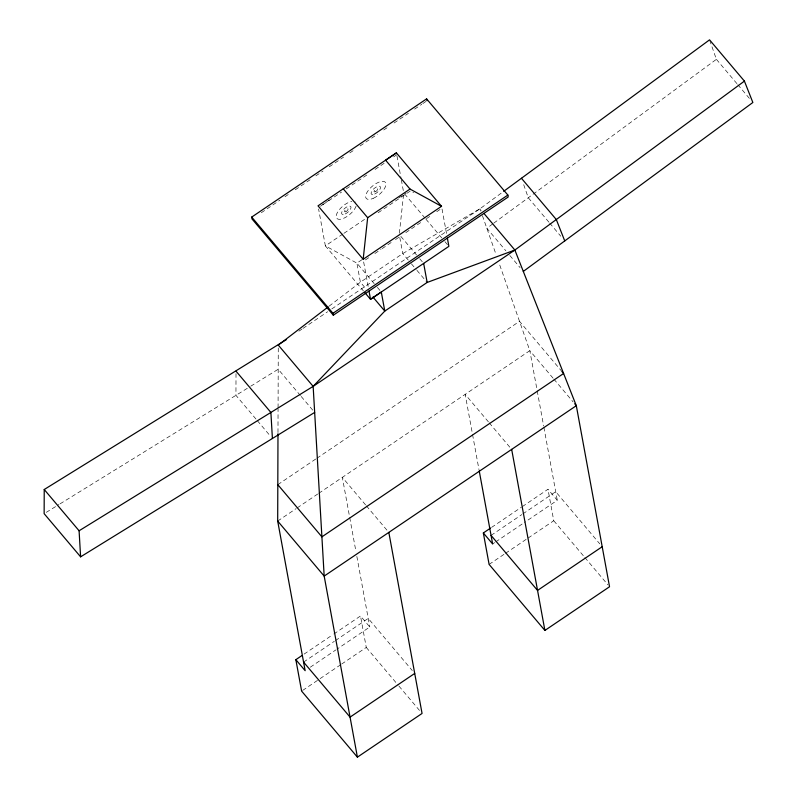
<?xml version="1.0" encoding="UTF-8"?>
<svg xmlns="http://www.w3.org/2000/svg" width="797" height="797" viewBox="0 0 797 797"><rect width="100%" height="100%" fill="white"/><g stroke="black" fill="none" stroke-linecap="round" stroke-linejoin="round"><path stroke-width="0.6" stroke-dasharray="3.98 2.99" d="M236.012 373.584L235.942 395.332L256.544 419.73M277.984 432.552L278.063 408.971M278.073 407.725L278.273 347.512M399.377 233.282L403.471 195.355M329.111 306.158L360.393 282.188L402.744 253.566L479.993 208.774L502.688 192.067M492.755 223.897L486.837 228.261L505.856 250.776M493.742 223.17L716.393 59.337L709.958 40.996M329.41 199.917L320.374 206.323L341.584 192.067M261.296 212.739L279.817 200.226M284.957 196.749L289.082 193.96M295.249 189.796L311.717 178.667M315.831 175.888L323.034 171.016M329.201 166.842L343.607 157.109M349.783 152.934L353.898 150.155M360.065 145.981L377.559 134.165M383.736 129.991L387.85 127.211M394.027 123.037L408.423 113.304M414.599 109.129L421.802 104.268M422.828 103.57L425.917 101.478M346.207 188.939L366.829 175.001M375.078 169.422L385.957 162.08M393.638 156.879L396.737 154.787M342.899 234.019L325.365 245.865L363.392 290.875M343.925 233.322L365.584 218.687M399.128 197.706L406.191 192.934M378.087 212.779L410.365 190.971L413.623 192.754M361.938 259.722L356.887 263.13L325.365 245.865L318.591 208.944M368.682 257.71L363.522 261.197L368.334 287.398M374.869 253.526L381.056 249.351M382.082 248.654L391.367 242.378M395.491 239.588L399.616 236.799M405.803 232.624L422.3 221.476M426.425 218.687L430.549 215.897M436.736 211.713L441.887 208.236L446.699 234.438M298.865 331.183L301.953 329.101M302.98 328.404L327.677 311.707M331.801 308.927L479.993 208.774L481.577 210.647M277.814 484.676L315.871 458.952M316.897 458.255L519.514 321.321L562.005 371.601M277.685 521.069L296.165 508.586M297.191 507.888L317.714 494.02M318.74 493.323L529.826 350.66L499.091 263.149M304.055 654.128L332.797 634.701M333.823 634.013L360.503 615.981L369.798 626.98L336.962 649.176M491.55 527.415L521.308 507.3M522.334 506.603L547.987 489.268L557.282 500.277L524.446 522.463M303.577 662.098L334.361 641.296M335.388 640.599L368.224 618.412L412.308 670.586M491.062 535.395L521.846 514.583M522.872 513.896L555.708 491.699L599.792 543.873M310.282 667.209L335.935 649.874M492.636 543.962L494.688 542.578M495.714 541.89L523.42 523.161M302.651 690.421L319.069 679.333M320.095 678.636L340.618 664.768M341.644 664.07L366.271 647.423L360.503 615.981M489.109 564.406L504.501 554.005M505.527 553.307L527.076 538.752M528.102 538.055L553.756 520.72L547.987 489.268M46.256 512.361L58.978 504.521M60.034 503.863L249.67 386.864M250.726 386.206L278.203 369.26L300.399 395.531M716.393 59.337L737.006 83.725M737.803 84.671L750.485 99.675M548.894 222.154L528.281 197.756L523.45 183.997M549.681 223.09L560.779 236.221M509.821 255.468L520.122 267.662M404.527 193.84L425.12 218.219M425.907 219.155L441.757 237.914M444.925 241.66L448.093 245.416M553.068 378.177L529.826 350.66L536.969 389.574M553.875 379.123L573.113 401.897M400.821 236.37L416.572 255M419.72 258.736L422.868 262.462M408.263 260.081L402.744 253.566L399.247 234.507M411.411 263.817L416.134 269.406M416.921 270.332L427.152 282.447M374.211 283.632L356.887 263.13L360.393 282.188L365.903 288.713M377.36 287.358L380.508 291.084M488.422 421.872L465.179 394.356L472.312 433.259M489.219 422.818L510.867 448.432M553.756 520.72L584.042 556.565M584.839 557.501L607.952 584.859M301.186 396.468L314.666 412.418M365.584 504.89L342.341 477.373L349.485 516.277M366.381 505.836L388.029 531.45M257.341 420.667L270.821 436.617M366.271 647.423L398.151 685.161M398.948 686.097L420.467 711.572M479.993 208.774L480.8 211.066M482.404 215.648L496.232 255.01M537.188 390.789L543.664 426.046M543.883 427.262L557.282 500.277M472.541 434.475L479.007 469.732M396.956 155.983L401.11 178.608M401.329 179.803L403.511 191.718M349.704 517.492L355.95 551.534M356.847 556.406L369.798 626.98M356.09 206.144A12.473 5.41 -40.2 0 1 342.6 218.717A12.473 5.41 -40.2 0 1 337.3 212.679A12.473 5.41 -40.2 0 1 351.895 201.362M355.562 201.97A12.473 5.41 -40.2 0 1 355.811 202.209M345.24 213.955A5.818 2.521 -40.2 0 0 350.829 206.652A5.818 2.521 -40.2 0 0 342.849 210.269A5.818 2.521 -40.2 0 0 345.24 213.955M345.918 211.643A2.142 0.927 -40.2 0 0 347.98 208.944A2.142 0.927 -40.2 0 0 345.031 210.278A2.142 0.927 -40.2 0 0 345.918 211.643M373.504 198.224A12.473 5.41 -40.2 0 0 385.499 182.553A12.473 5.41 -40.2 0 0 368.373 190.314A12.473 5.41 -40.2 0 0 373.504 198.224M374.729 194.03A5.818 2.521 -40.2 0 0 380.318 186.717A5.818 2.521 -40.2 0 0 372.338 190.344A5.818 2.521 -40.2 0 0 374.729 194.03M375.397 191.718A2.142 0.927 -40.2 0 0 377.459 189.019A2.142 0.927 -40.2 0 0 374.52 190.353A2.142 0.927 -40.2 0 0 375.397 191.718"/><path stroke-width="1.2" d="M286.512 339.532L44.224 489.507L44.144 513.676L80.607 556.834L314.666 412.418M302.003 655.513L295.846 659.677L305.151 670.676L277.685 521.069L277.984 433.787M363.173 259.284L318.023 205.845L396.388 152.885L441.538 206.323L363.173 259.284L367.656 217.691L343.248 188.799M80.607 556.834L79.092 530.772L313.151 386.366L384.792 311.079L427.152 282.447L514.862 250.039L744.418 81.115L709.549 39.85L503.674 191.34M328.135 306.905L278.283 345.091L313.151 386.366L324.18 576.092L357.405 757.15L422.061 713.454L388.826 532.396M523.3 271.418L752.856 102.494L744.418 81.115M396.388 152.885L385.609 160.177L410.017 189.058L441.538 206.323M251.693 217.093L426.594 98.878L507.868 195.076L508.217 196.989L333.315 315.194L252.041 218.996L251.693 217.093L332.967 313.291L333.315 315.194M367.656 217.691L410.017 189.058M332.967 313.291L507.868 195.076M313.151 386.366L514.862 250.039L483.948 213.457M514.862 250.039L576.311 405.693L609.546 586.751L544.899 630.437L489.109 564.406L483.341 532.964L490.524 528.102M414.709 673.435L350.062 717.131L303.577 662.098M602.203 546.722L537.547 590.418L491.062 535.395M521.437 178.269L556.306 219.544L564.744 240.913M562.005 371.601L563.609 373.494L321.898 536.849L277.814 484.676M574.717 403.79L576.311 405.693L324.18 576.092L277.685 521.069M372.986 297.102L384.792 311.079L381.295 292.021L370.515 299.313L364.976 292.748M483.341 532.964L492.636 543.962L479.236 470.957M236.022 371.173L270.89 412.438L272.405 438.489M357.405 757.15L301.625 691.119L295.846 659.677M44.224 489.507L79.092 530.772M511.664 449.378L544.899 630.437M426.594 98.878L426.943 100.791M447.356 238.014L448.88 246.353L370.515 299.313L368.991 290.975M423.655 263.389L427.152 282.447"/></g></svg>
